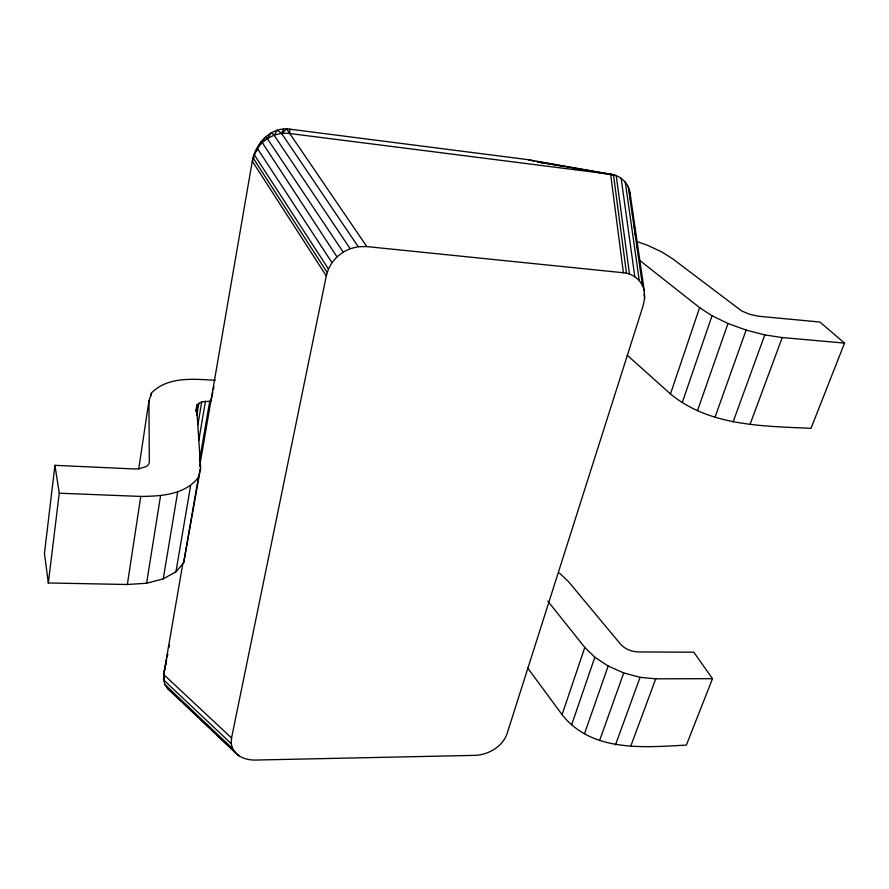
<?xml version="1.0" encoding="UTF-8"?>
<svg xmlns="http://www.w3.org/2000/svg" width="889" height="889" viewBox="0 0 889 889"><rect width="100%" height="100%" fill="white"/><g stroke="black" fill="none" stroke-linecap="round" stroke-linejoin="round"><path stroke-width="1.33" d="M182.956 562.926L163.698 674.529L163.576 679.896L164.998 684.641L167.599 688.508L235.285 752.705C240.463 758.095 248.131 760.206 255.443 760.051L475.004 755.361C488.517 754.828 502.485 746.716 507.097 733.569L643.136 305.705L644.625 298.215L644.314 291.336L629.957 192.402C628.401 182.878 620.189 175.277 610.632 174.266L289.736 133.517C272.456 131.127 255.032 143.929 252.287 161.153L199.625 466.336M644.314 291.336C642.647 281.18 633.501 273.545 623.4 272.756L366.79 246.575L289.736 133.517L289.914 129.183C273.29 126.671 259.31 139.629 254.154 154.508L328.463 269.023L326.296 275.912L231.551 737.992L231.251 743.671L232.629 748.671L235.285 752.705M215.305 380.303C193.869 379.07 167.921 376.191 151.508 392.96L148.941 400.939L149.319 462.069L148.63 464.425L146.541 466.447L139.006 468.814L134.161 468.959L54.929 465.325L44.45 553.447L48.328 582.973L127.349 584.495L146.585 583.24L163.254 578.861L175.933 571.816L183.656 562.804L200.625 467.792L196.625 406.706L197.136 404.695L201.759 401.806L210.86 401.195L212.804 392.049M48.328 582.973L59.263 493.206L54.929 465.325M138.74 468.914L148.941 400.939M151.097 395.705L151.508 392.96M127.349 584.495L140.773 496.429C160.953 496.229 185.234 494.862 198.425 477.293L200.625 467.792M146.585 583.24L160.587 495.684M163.254 578.861L177.689 491.928M195.936 410.807L196.625 406.706M195.991 411.529L197.136 404.695M196.836 415.296L198.903 403.017M197.847 424.953L201.759 401.806M175.933 571.816L190.624 485.594M198.758 440.577L205.481 401.15M199.469 460.858L209.748 401.117M183.656 562.804L198.425 477.293M231.551 737.992L163.698 674.529L166.587 659.66M167.11 656.96L167.632 654.26M168.954 647.492L169.477 644.792M163.698 674.529L166.632 659.582M167.165 656.86L167.699 654.148M213.36 389.438L213.916 386.826M164.143 677.207L163.576 679.896L231.251 743.671M256.777 150.897L257.832 147.363L257.332 148.396L332.008 262.655L328.463 269.023M559.437 573.116L568.527 581.684L620.655 644.303C625.089 649.114 631.612 651.67 638.091 651.948L693.787 652.204L712.5 678.685L686.364 745.093C643.892 747.36 591.83 752.438 562.081 714.667L584.806 647.425L547.791 601.108M636.657 241.464L647.67 245.353L661.727 251.898L672.795 258.899L741.704 310.983L750.06 314.45L758.839 316.273L819.88 322.018L844.55 343.098L811.012 428.342C763.184 426.053 709.511 426.287 670.462 393.949L699.621 307.65L639.691 260.388M571.66 724.746L594.83 657.249L584.806 647.425M682.241 402.584L712.033 315.773L699.621 307.65M584.518 733.669L608.176 666.028L594.83 657.249M697.521 410.618L727.991 323.485L712.033 315.773M599.575 740.615L623.734 672.94L640.08 677.34L655.738 678.829L712.5 678.685M714.989 417.308L746.127 330.075L764.784 334.909L782.242 337.553L844.55 343.098M615.466 744.915L640.08 677.34M733.058 422.042L764.784 334.909M630.757 746.204L655.738 678.829M750.06 424.364L782.242 337.553M283.58 129.027L281.635 133.472L358.2 246.709L366.79 246.575M257.832 147.363L253.032 157.842L327.174 272.49M253.998 157.786L252.287 161.153L326.296 275.912M257.332 148.396L261.388 141.251L336.987 256.854L332.008 262.655M261.877 142.873L265.867 136.439L343.176 252.087L350.144 248.698L358.2 246.709M350.144 248.698L274.079 135.228L277.368 130.172L281.635 133.472L286.803 128.949L289.736 133.517M267.589 138.373L271.323 132.661L274.079 135.228M336.987 256.854L343.176 252.087M59.263 493.206L140.773 496.429M289.914 129.183L528.31 159.698L613.466 174.777L626.478 273.234M613.466 174.777L537.245 161.798L549.502 163.954M552.225 164.432L564.482 166.576M567.204 167.054L569.927 167.532M572.649 168.01L584.918 170.155M587.64 170.632L590.363 171.11M593.085 171.588L595.808 172.055M598.53 172.533L605.342 173.733M608.065 174.2L616.244 175.633L629.501 274.068M541.279 162.654L543.99 163.176M528.31 159.698L534.522 161.342M727.991 323.485L746.127 330.075M608.176 666.028L623.734 672.94M167.599 688.508L181.312 701.143M627.234 355.211L670.462 393.949M164.998 684.641L232.629 748.671M184.301 703.977L198.269 717.223M201.27 720.057L214.238 732.358M217.227 735.192L230.195 747.493M233.196 750.327L239.174 756.006M527.699 668.028L562.081 714.667M630.668 201.692L631.068 204.414M632.435 213.927L632.835 216.649M634.201 226.162L634.602 228.884M635.191 232.962L635.579 235.674M636.957 245.197L637.346 247.909M642.269 281.902L642.658 284.613M644.036 294.137L644.625 298.215M628.256 186.823L642.503 285.536M625.245 181.978L639.258 280.524M621.133 178.189L634.802 276.646M610.632 174.266L623.4 272.756M629.957 192.402L630.279 198.98M164.087 677.174L163.576 679.896L164.098 677.207"/></g></svg>
